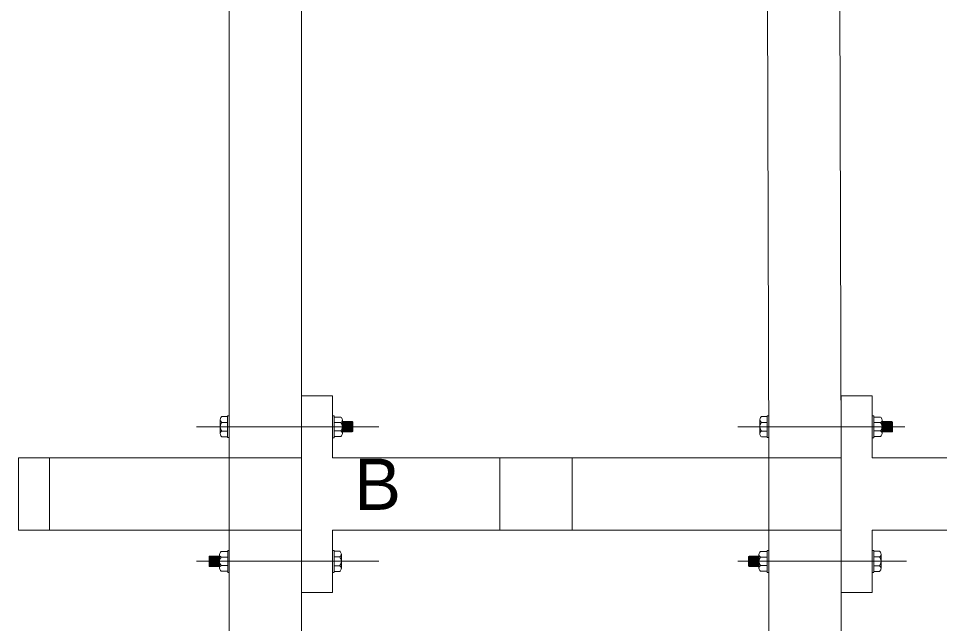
# Model space of a CAD drawing. Units: millimetres at full size, sheet at 1:30; details may follow other scales. Extents: x 300 to 12300, y 300 to 8610.
# Drawn here: x 1432 to 2322, y 6182 to 6767 of the extents above; entities that cross this region are included whole.
import ezdxf
from ezdxf.enums import TextEntityAlignment as Align

# ---------------------------------------------------------------- set-up
doc = ezdxf.new("R2010")
doc.units = ezdxf.units.MM
doc.header["$LTSCALE"] = 30
for name, color, linetype, lineweight in [('ボルト', 7, 'Continuous', 18), ('根太材A', 7, 'Continuous', 18), ('根太材B', 7, 'Continuous', 18), ('根太材C', 7, 'Continuous', 18)]:
    doc.layers.add(name, color=color, linetype=linetype, lineweight=lineweight)
doc.layers.add('文字', color=7, linetype='Continuous')
doc.styles.add('ＭＳ Ｐゴシック', font='')
doc.styles.get('ＭＳ Ｐゴシック').set_extended_font_data('MS PGothic')

msp = doc.modelspace()

# ---------------------------------------------------------------- linework, layer by layer
at = {"layer": 'ボルト'}
for p, q in [((1628.02, 6381.07), (1628.47, 6381.6)), ((1628.47, 6381.6), (1628.89, 6381.97)), ((1634.29, 6381.97), (1628.89, 6381.97)), ((1634.29, 6382.78), (1635.79, 6382.78)), ((1634.29, 6361.66), (1634.29, 6382.66)), ((1635.79, 6361.66), (1635.79, 6382.78)), ((1735.79, 6382.78), (1737.29, 6382.78)), ((1735.79, 6361.53), (1735.79, 6382.78)), ((1737.29, 6361.53), (1737.29, 6382.78)), ((1737.29, 6381.53), (1743.67, 6381.53)), ((2149.41, 6381.07), (2149.85, 6381.6)), ((2149.85, 6381.6), (2150.28, 6381.97)), ((2155.68, 6381.97), (2150.28, 6381.97)), ((2155.68, 6382.78), (2157.18, 6382.78)), ((2155.68, 6361.66), (2155.68, 6382.66)), ((2257.29, 6382.78), (2258.79, 6382.78)), ((2257.29, 6361.53), (2257.29, 6382.78)), ((2258.79, 6361.53), (2258.79, 6382.78)), ((2258.79, 6381.53), (2265.17, 6381.53)), ((1627.29, 6379.13), (1627.43, 6379.82)), ((1627.29, 6365.19), (1627.29, 6379.13)), ((1627.3, 6378.85), (1627.29, 6379.13)), ((1627.29, 6372.16), (1627.38, 6373.23)), ((1627.39, 6378.34), (1627.3, 6378.85)), ((1627.38, 6373.23), (1627.64, 6374.26)), ((1627.55, 6377.85), (1627.39, 6378.34)), ((1627.43, 6379.82), (1627.67, 6380.47)), ((1627.79, 6377.4), (1627.55, 6377.85)), ((1627.64, 6374.26), (1628.07, 6375.24)), ((1627.67, 6380.47), (1628.02, 6381.07)), ((1628.1, 6377), (1627.79, 6377.4)), ((1628.07, 6375.24), (1628.65, 6376.12)), ((1628.47, 6376.67), (1628.1, 6377)), ((1628.89, 6376.41), (1628.47, 6376.67)), ((1628.65, 6376.12), (1628.89, 6376.41)), ((1634.29, 6376.41), (1628.89, 6376.41)), ((1737.29, 6376.22), (1743.67, 6376.22)), ((1745.29, 6378.82), (1745.29, 6365.49)), ((1745.92, 6367.16), (1745.29, 6377.16)), ((1754.85, 6377.16), (1745.29, 6377.16)), ((1755.29, 6376.72), (1745.29, 6376.72)), ((1746.54, 6367.16), (1745.92, 6377.16)), ((1747.17, 6367.16), (1746.54, 6377.16)), ((1747.79, 6367.16), (1747.17, 6377.16)), ((1748.42, 6367.16), (1747.79, 6377.16)), ((1749.04, 6367.16), (1748.42, 6377.16)), ((1749.67, 6367.16), (1749.04, 6377.16)), ((1750.29, 6367.16), (1749.67, 6377.16)), ((1750.92, 6367.16), (1750.29, 6377.16)), ((1751.54, 6367.16), (1750.92, 6377.16)), ((1752.17, 6367.16), (1751.54, 6377.16)), ((1752.79, 6367.16), (1752.17, 6377.16)), ((1753.42, 6367.16), (1752.79, 6377.16)), ((1754.04, 6367.16), (1753.42, 6377.16)), ((1754.67, 6367.16), (1754.04, 6377.16)), ((1755.27, 6367.57), (1754.67, 6377.16)), ((1754.85, 6377.16), (1755.29, 6376.72)), ((1755.29, 6367.6), (1755.29, 6376.72)), ((2148.68, 6379.13), (2148.81, 6379.82)), ((2148.68, 6365.19), (2148.68, 6379.13)), ((2148.69, 6378.85), (2148.68, 6379.13)), ((2148.68, 6372.16), (2148.77, 6373.23)), ((2148.77, 6378.34), (2148.69, 6378.85)), ((2148.93, 6377.85), (2148.77, 6378.34)), ((2148.77, 6373.23), (2149.03, 6374.26)), ((2148.81, 6379.82), (2149.06, 6380.47)), ((2149.18, 6377.4), (2148.93, 6377.85)), ((2149.03, 6374.26), (2149.46, 6375.24)), ((2149.06, 6380.47), (2149.41, 6381.07)), ((2149.49, 6377), (2149.18, 6377.4)), ((2149.46, 6375.24), (2150.04, 6376.12)), ((2149.86, 6376.67), (2149.49, 6377)), ((2150.28, 6376.41), (2149.86, 6376.67)), ((2150.04, 6376.12), (2150.28, 6376.41)), ((2155.68, 6376.41), (2150.28, 6376.41)), ((2258.79, 6376.22), (2265.17, 6376.22)), ((2266.79, 6378.82), (2266.79, 6365.49)), ((2267.42, 6367.16), (2266.79, 6377.16)), ((2276.35, 6377.16), (2266.79, 6377.16)), ((2276.79, 6376.72), (2266.79, 6376.72)), ((2268.04, 6367.16), (2267.42, 6377.16)), ((2268.67, 6367.16), (2268.04, 6377.16)), ((2269.29, 6367.16), (2268.67, 6377.16)), ((2269.92, 6367.16), (2269.29, 6377.16)), ((2270.54, 6367.16), (2269.92, 6377.16)), ((2271.17, 6367.16), (2270.54, 6377.16)), ((2271.79, 6367.16), (2271.17, 6377.16)), ((2272.42, 6367.16), (2271.79, 6377.16)), ((2273.04, 6367.16), (2272.42, 6377.16)), ((2273.67, 6367.16), (2273.04, 6377.16)), ((2274.29, 6367.16), (2273.67, 6377.16)), ((2274.92, 6367.16), (2274.29, 6377.16)), ((2275.54, 6367.16), (2274.92, 6377.16)), ((2276.17, 6367.16), (2275.54, 6377.16)), ((2276.77, 6367.57), (2276.17, 6377.16)), ((2276.79, 6367.6), (2276.79, 6376.72)), ((1780.43, 6372.16), (1604.29, 6372.16)), ((1627.31, 6371.77), (1627.29, 6372.16)), ((1627.29, 6365.19), (1627.33, 6365.7)), ((1627.4, 6364.61), (1627.29, 6365.19)), ((1627.46, 6370.71), (1627.31, 6371.77)), ((1627.33, 6365.7), (1627.45, 6366.2)), ((1627.63, 6363.95), (1627.4, 6364.61)), ((1627.45, 6366.2), (1627.65, 6366.68)), ((1627.78, 6369.69), (1627.46, 6370.71)), ((1627.96, 6363.34), (1627.63, 6363.95)), ((1627.65, 6366.68), (1627.93, 6367.1)), ((1628.26, 6368.75), (1627.78, 6369.69)), ((1627.93, 6367.1), (1628.27, 6367.47)), ((1628.89, 6367.91), (1628.26, 6368.75)), ((1628.27, 6367.47), (1628.66, 6367.78)), ((1628.66, 6367.78), (1628.89, 6367.91)), ((1634.29, 6367.91), (1628.89, 6367.91)), ((1737.29, 6368.09), (1743.67, 6368.09)), ((1755.29, 6367.6), (1745.29, 6367.6)), ((1754.85, 6367.16), (1745.29, 6367.16)), ((1755.29, 6367.6), (1754.85, 6367.16)), ((2288.84, 6372.16), (2127.29, 6372.16)), ((2148.69, 6371.77), (2148.68, 6372.16)), ((2148.68, 6365.19), (2148.72, 6365.7)), ((2148.78, 6364.61), (2148.68, 6365.19)), ((2148.84, 6370.71), (2148.69, 6371.77)), ((2148.72, 6365.7), (2148.84, 6366.2)), ((2149.01, 6363.95), (2148.78, 6364.61)), ((2149.16, 6369.69), (2148.84, 6370.71)), ((2148.84, 6366.2), (2149.04, 6366.68)), ((2149.34, 6363.34), (2149.01, 6363.95)), ((2149.04, 6366.68), (2149.31, 6367.1)), ((2149.65, 6368.75), (2149.16, 6369.69)), ((2149.31, 6367.1), (2149.65, 6367.47)), ((2150.28, 6367.91), (2149.65, 6368.75)), ((2149.65, 6367.47), (2150.05, 6367.78)), ((2150.05, 6367.78), (2150.28, 6367.91)), ((2155.68, 6367.91), (2150.28, 6367.91)), ((2258.79, 6368.09), (2265.17, 6368.09)), ((2276.79, 6367.6), (2266.79, 6367.6)), ((2276.35, 6367.16), (2266.79, 6367.16)), ((2276.79, 6367.6), (2276.35, 6367.16)), ((1628.39, 6362.8), (1627.96, 6363.34)), ((1628.89, 6362.35), (1628.39, 6362.8)), ((1634.29, 6362.35), (1628.89, 6362.35)), ((1634.29, 6361.66), (1635.79, 6361.66)), ((1737.29, 6361.53), (1735.79, 6361.53)), ((1737.29, 6362.78), (1743.67, 6362.78)), ((2149.77, 6362.8), (2149.34, 6363.34)), ((2150.28, 6362.35), (2149.77, 6362.8)), ((2155.68, 6362.35), (2150.28, 6362.35)), ((2155.68, 6361.66), (2157.18, 6361.66)), ((2258.79, 6361.53), (2257.29, 6361.53)), ((2258.79, 6362.78), (2265.17, 6362.78)), ((1626.57, 6235.49), (1626.57, 6248.82)), ((1634.57, 6251.53), (1628.2, 6251.53)), ((1634.57, 6252.78), (1634.57, 6231.53)), ((1634.57, 6252.78), (1636.07, 6252.78)), ((1737.29, 6252.66), (1735.79, 6252.66)), ((1735.79, 6252.66), (1735.79, 6231.53)), ((1737.29, 6252.66), (1737.29, 6231.66)), ((1737.29, 6251.97), (1742.69, 6251.97)), ((1742.69, 6251.97), (1743.2, 6251.51)), ((1743.2, 6251.51), (1743.63, 6250.97)), ((1743.63, 6250.97), (1743.96, 6250.36)), ((1744.14, 6248.11), (1743.94, 6247.64)), ((1743.96, 6250.36), (1744.19, 6249.7)), ((1744.26, 6248.61), (1744.14, 6248.11)), ((1744.19, 6249.7), (1744.29, 6249.13)), ((1744.29, 6249.13), (1744.26, 6248.61)), ((1744.29, 6249.13), (1744.29, 6235.19)), ((2147.79, 6235.49), (2147.79, 6248.82)), ((2155.79, 6251.53), (2149.42, 6251.53)), ((2155.79, 6252.78), (2155.79, 6231.53)), ((2155.79, 6252.78), (2157.29, 6252.78)), ((2258.79, 6252.66), (2257.29, 6252.66)), ((2257.29, 6252.66), (2257.29, 6231.53)), ((2258.79, 6252.66), (2258.79, 6231.66)), ((2258.79, 6251.97), (2264.19, 6251.97)), ((2264.19, 6251.97), (2264.7, 6251.51)), ((2264.7, 6251.51), (2265.13, 6250.97)), ((2265.13, 6250.97), (2265.46, 6250.36)), ((2265.64, 6248.11), (2265.44, 6247.64)), ((2265.46, 6250.36), (2265.69, 6249.7)), ((2265.76, 6248.61), (2265.64, 6248.11)), ((2265.69, 6249.7), (2265.79, 6249.13)), ((2265.79, 6249.13), (2265.76, 6248.61)), ((2265.79, 6249.13), (2265.79, 6235.19)), ((1604.29, 6242.16), (1780.43, 6242.16)), ((1616.57, 6246.72), (1617.02, 6247.16)), ((1616.57, 6246.72), (1616.57, 6237.6)), ((1616.57, 6246.72), (1626.57, 6246.72)), ((1616.6, 6246.74), (1617.2, 6237.16)), ((1617.02, 6247.16), (1626.57, 6247.16)), ((1617.2, 6247.16), (1617.82, 6237.16)), ((1617.82, 6247.16), (1618.45, 6237.16)), ((1618.45, 6247.16), (1619.07, 6237.16)), ((1619.07, 6247.16), (1619.7, 6237.16)), ((1619.7, 6247.16), (1620.32, 6237.16)), ((1620.32, 6247.16), (1620.95, 6237.16)), ((1620.95, 6247.16), (1621.57, 6237.16)), ((1621.57, 6247.16), (1622.2, 6237.16)), ((1622.2, 6247.16), (1622.82, 6237.16)), ((1622.82, 6247.16), (1623.45, 6237.16)), ((1623.45, 6247.16), (1624.07, 6237.16)), ((1624.07, 6247.16), (1624.7, 6237.16)), ((1624.7, 6247.16), (1625.32, 6237.16)), ((1625.32, 6247.16), (1625.95, 6237.16)), ((1625.95, 6247.16), (1626.57, 6237.16)), ((1634.57, 6246.22), (1628.2, 6246.22)), ((1737.29, 6246.41), (1742.69, 6246.41)), ((1742.93, 6246.54), (1742.69, 6246.41)), ((1742.69, 6246.41), (1743.32, 6245.57)), ((1743.32, 6246.84), (1742.93, 6246.54)), ((1743.52, 6239.08), (1742.94, 6238.2)), ((1743.66, 6247.21), (1743.32, 6246.84)), ((1743.32, 6245.57), (1743.81, 6244.62)), ((1743.94, 6240.05), (1743.52, 6239.08)), ((1743.94, 6247.64), (1743.66, 6247.21)), ((1743.81, 6244.62), (1744.13, 6243.61)), ((1744.21, 6241.09), (1743.94, 6240.05)), ((1744.13, 6243.61), (1744.28, 6242.54)), ((1744.29, 6242.16), (1744.21, 6241.09)), ((1744.28, 6242.54), (1744.29, 6242.16)), ((2127.29, 6242.16), (2290.34, 6242.16)), ((2137.79, 6246.72), (2138.24, 6247.16)), ((2137.79, 6246.72), (2137.79, 6237.6)), ((2137.79, 6246.72), (2147.79, 6246.72)), ((2137.82, 6246.74), (2138.42, 6237.16)), ((2138.24, 6247.16), (2147.79, 6247.16)), ((2138.42, 6247.16), (2139.04, 6237.16)), ((2139.04, 6247.16), (2139.67, 6237.16)), ((2139.67, 6247.16), (2140.29, 6237.16)), ((2140.29, 6247.16), (2140.92, 6237.16)), ((2140.92, 6247.16), (2141.54, 6237.16)), ((2141.54, 6247.16), (2142.17, 6237.16)), ((2142.17, 6247.16), (2142.79, 6237.16)), ((2142.79, 6247.16), (2143.42, 6237.16)), ((2143.42, 6247.16), (2144.04, 6237.16)), ((2144.04, 6247.16), (2144.67, 6237.16)), ((2144.67, 6247.16), (2145.29, 6237.16)), ((2145.29, 6247.16), (2145.92, 6237.16)), ((2145.92, 6247.16), (2146.54, 6237.16)), ((2146.54, 6247.16), (2147.17, 6237.16)), ((2147.17, 6247.16), (2147.79, 6237.16)), ((2155.79, 6246.22), (2149.42, 6246.22)), ((2258.79, 6246.41), (2264.19, 6246.41)), ((2264.43, 6246.54), (2264.19, 6246.41)), ((2264.19, 6246.41), (2264.82, 6245.57)), ((2264.82, 6246.84), (2264.43, 6246.54)), ((2265.02, 6239.08), (2264.44, 6238.2)), ((2265.16, 6247.21), (2264.82, 6246.84)), ((2264.82, 6245.57), (2265.31, 6244.62)), ((2265.44, 6240.05), (2265.02, 6239.08)), ((2265.44, 6247.64), (2265.16, 6247.21)), ((2265.31, 6244.62), (2265.63, 6243.61)), ((2265.71, 6241.09), (2265.44, 6240.05)), ((2265.63, 6243.61), (2265.78, 6242.54)), ((2265.79, 6242.16), (2265.71, 6241.09)), ((2265.78, 6242.54), (2265.79, 6242.16)), ((1617.02, 6237.16), (1616.57, 6237.6)), ((1616.57, 6237.6), (1626.57, 6237.6)), ((1617.02, 6237.16), (1626.57, 6237.16)), ((1634.57, 6238.09), (1628.2, 6238.09)), ((1634.57, 6232.78), (1628.2, 6232.78)), ((1636.07, 6231.53), (1634.57, 6231.53)), ((1737.29, 6231.53), (1735.79, 6231.53)), ((1737.29, 6237.91), (1742.69, 6237.91)), ((1737.29, 6232.35), (1742.69, 6232.35)), ((1742.94, 6238.2), (1742.69, 6237.91)), ((1742.69, 6237.91), (1743.11, 6237.65)), ((1743.12, 6232.72), (1742.69, 6232.35)), ((1743.11, 6237.65), (1743.49, 6237.31)), ((1743.56, 6233.24), (1743.12, 6232.72)), ((1743.49, 6237.31), (1743.8, 6236.91)), ((1743.91, 6233.84), (1743.56, 6233.24)), ((1743.8, 6236.91), (1744.04, 6236.46)), ((1744.16, 6234.5), (1743.91, 6233.84)), ((1744.04, 6236.46), (1744.2, 6235.98)), ((1744.29, 6235.19), (1744.16, 6234.5)), ((1744.2, 6235.98), (1744.28, 6235.47)), ((1744.28, 6235.47), (1744.29, 6235.19)), ((2138.24, 6237.16), (2137.79, 6237.6)), ((2137.79, 6237.6), (2147.79, 6237.6)), ((2138.24, 6237.16), (2147.79, 6237.16)), ((2155.79, 6238.09), (2149.42, 6238.09)), ((2155.79, 6232.78), (2149.42, 6232.78)), ((2157.29, 6231.53), (2155.79, 6231.53)), ((2258.79, 6231.53), (2257.29, 6231.53)), ((2258.79, 6237.91), (2264.19, 6237.91)), ((2258.79, 6232.35), (2264.19, 6232.35)), ((2264.44, 6238.2), (2264.19, 6237.91)), ((2264.19, 6237.91), (2264.61, 6237.65)), ((2264.62, 6232.72), (2264.19, 6232.35)), ((2264.61, 6237.65), (2264.99, 6237.31)), ((2265.06, 6233.24), (2264.62, 6232.72)), ((2264.99, 6237.31), (2265.3, 6236.91)), ((2265.41, 6233.84), (2265.06, 6233.24)), ((2265.3, 6236.91), (2265.54, 6236.46)), ((2265.66, 6234.5), (2265.41, 6233.84)), ((2265.54, 6236.46), (2265.7, 6235.98)), ((2265.79, 6235.19), (2265.66, 6234.5)), ((2265.7, 6235.98), (2265.78, 6235.47)), ((2265.78, 6235.47), (2265.79, 6235.19))]:
    msp.add_line(p, q, dxfattribs=at)
for centre, radius, start, end in [((1741.46, 6378.36), 3.87, 6.77031, 55.0657), ((2262.96, 6378.36), 3.87, 6.77031, 55.0657), ((1742.46, 6378.79), 2.84, 295.29555, 0.69438), ((1739.4, 6372.16), 5.89, 0, 43.6028), ((2263.96, 6378.79), 2.84, 295.29555, 0.69438), ((2260.9, 6372.16), 5.89, 0, 43.6028), ((1739.4, 6372.16), 5.89, 316.3972, 0), ((1742.46, 6365.53), 2.84, 359.30562, 64.70445), ((1741.46, 6365.95), 3.87, 304.9343, 353.23904), ((2260.9, 6372.16), 5.89, 316.3972, 0), ((2263.96, 6365.53), 2.84, 359.30562, 64.70445), ((2262.96, 6365.95), 3.87, 304.9343, 353.23904), ((1630.41, 6248.36), 3.87, 124.9343, 173.23904), ((1629.41, 6248.79), 2.84, 179.30562, 244.70445), ((2151.63, 6248.36), 3.87, 124.9343, 173.23904), ((2150.63, 6248.79), 2.84, 179.30562, 244.70445), ((1632.47, 6242.16), 5.89, 136.3972, 180), ((1632.47, 6242.16), 5.89, 180, 223.6028), ((2153.68, 6242.16), 5.89, 136.3972, 180), ((2153.68, 6242.16), 5.89, 180, 223.6028), ((1629.41, 6235.53), 2.84, 115.29555, 180.69438), ((1630.41, 6235.95), 3.87, 186.77031, 235.0657), ((2150.63, 6235.53), 2.84, 115.29555, 180.69438), ((2151.63, 6235.95), 3.87, 186.77031, 235.0657)]:
    msp.add_arc(centre, radius, start, end, dxfattribs=at)
at = {"layer": '根太材A'}
for p, q in [((1635.79, 6272.16), (1635.79, 5742.16)), ((1705.79, 6272.16), (1705.64, 5742.08)), ((2157.29, 6272.16), (2157.29, 5742.16)), ((2227.29, 6272.16), (2227.29, 5742.16))]:
    msp.add_line(p, q, dxfattribs=at)
at = {"layer": '根太材B'}
for p, q in [((1705.79, 6402.16), (1735.79, 6402.16)), ((1705.79, 6342.16), (1705.79, 6402.16)), ((1735.79, 6402.16), (1735.79, 6342.16)), ((2227.29, 6342.16), (2227.29, 6402.16)), ((2227.29, 6402.16), (2257.29, 6402.16)), ((2257.29, 6402.16), (2257.29, 6342.16)), ((1432.29, 6342.16), (1705.79, 6342.16)), ((1432.29, 6342.16), (1432.29, 6272.16)), ((1462.29, 6342.16), (1462.29, 6272.16)), ((1635.79, 6342.16), (1635.79, 6272.16)), ((1705.79, 6342.16), (1705.79, 6272.16)), ((1735.79, 6342.16), (2227.29, 6342.16)), ((1897.29, 6342.16), (1897.29, 6272.16)), ((1967.29, 6342.16), (1967.29, 6272.16)), ((2157.29, 6342.16), (2157.29, 6272.16)), ((2227.29, 6342.16), (2227.29, 6272.16)), ((2257.29, 6342.16), (2705.79, 6342.16)), ((1432.29, 6272.16), (1705.79, 6272.16)), ((1705.79, 6272.16), (1705.79, 6212.16)), ((1735.79, 6272.16), (2227.29, 6272.16)), ((1735.79, 6212.16), (1735.79, 6272.16)), ((2227.29, 6272.16), (2227.29, 6212.16)), ((2257.29, 6272.16), (2707.29, 6272.16)), ((2257.29, 6212.16), (2257.29, 6272.16)), ((1705.79, 6212.16), (1735.79, 6212.16)), ((2227.29, 6212.16), (2257.29, 6212.16))]:
    msp.add_line(p, q, dxfattribs=at)
at = {"layer": '根太材C'}
for p, q in [((1635.79, 6342.16), (1635.79, 6872.16)), ((1705.79, 6342.16), (1705.79, 6872.16)), ((2157.29, 6342.16), (2155.79, 6872.16)), ((2227.29, 6342.16), (2225.79, 6872.16))]:
    msp.add_line(p, q, dxfattribs=at)

# ---------------------------------------------------------------- texts
at = {"layer": '文字', "style": 'ＭＳ Ｐゴシック', "width": 1.05}
msp.add_text('B', height=49.49, dxfattribs=at).set_placement((1756.65, 6277.03), align=Align.BOTTOM_LEFT)

doc.saveas('drawing.dxf')
